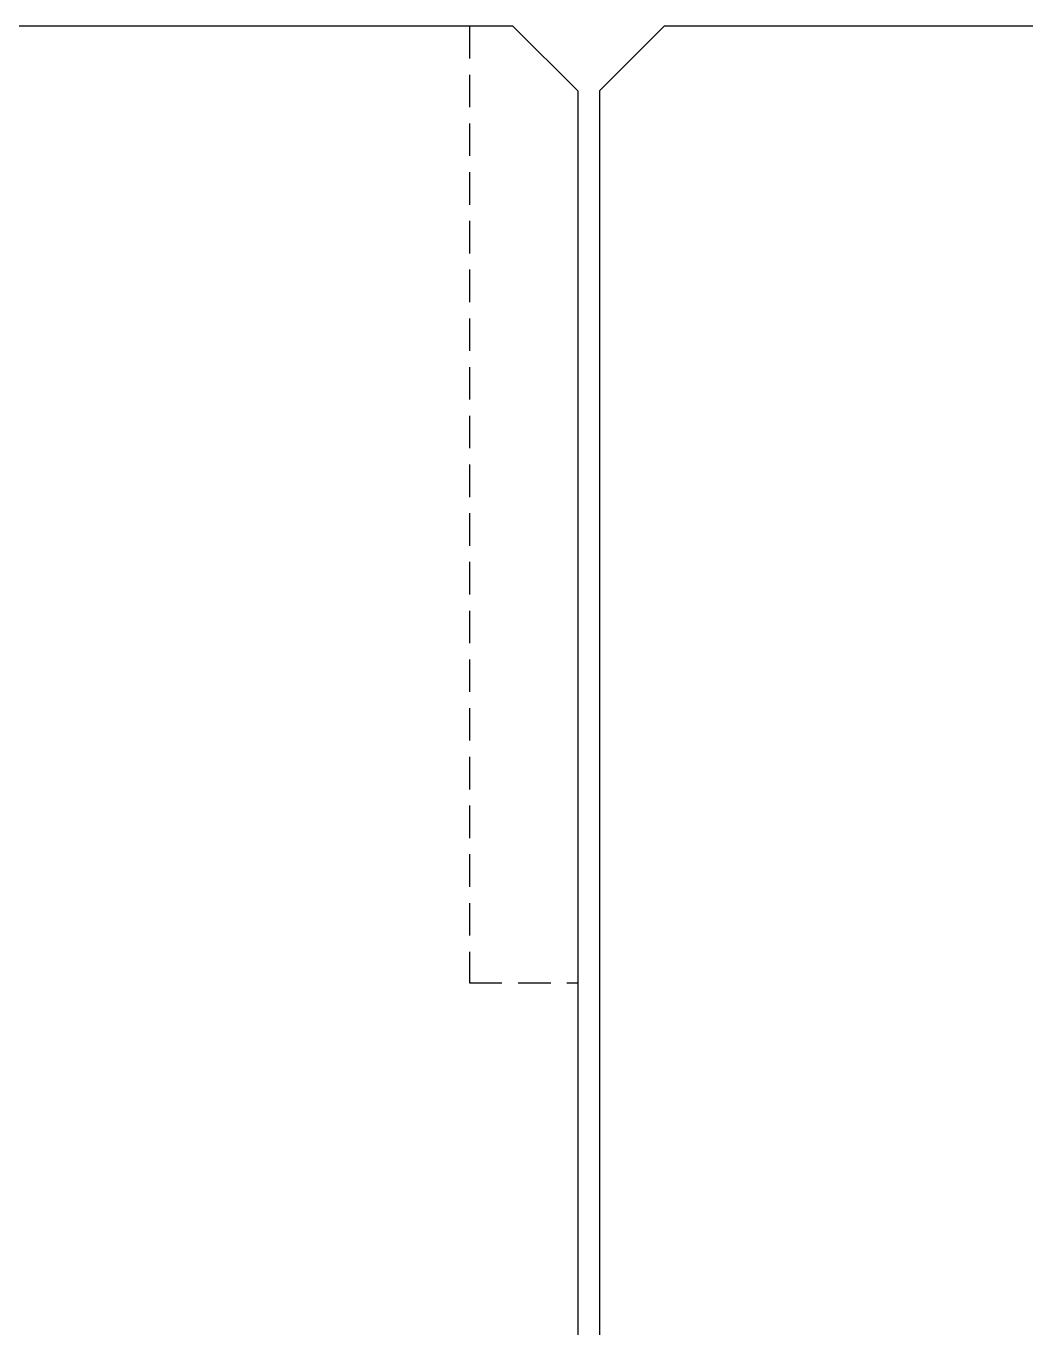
# Model space of a CAD drawing. Header units: millimetres. Extents: x 23075 to 24509, y -21593 to -20579.
# Drawn here: x 23363.7 to 23409.9, y -20727 to -20666.9 of the extents above; entities that cross this region are included whole.
import ezdxf

# ---------------------------------------------------------------- set-up
doc = ezdxf.new("R2010")
doc.units = ezdxf.units.MM
doc.header["$LTSCALE"] = 8
doc.linetypes.add('HIDDEN', pattern=[0.375, 0.25, -0.125])

msp = doc.modelspace()

# ---------------------------------------------------------------- linework, layer by layer
at = {"linetype": 'Continuous'}
for p, q in [((23386.215, -20666.885), (23282.215, -20666.885)), ((23389.215, -20669.885), (23386.215, -20666.885)), ((23390.215, -20669.885), (23393.215, -20666.885)), ((23477.215, -20666.885), (23393.215, -20666.885)), ((23389.215, -20669.885), (23389.215, -20736.885)), ((23390.215, -20669.885), (23390.215, -20736.885))]:
    msp.add_line(p, q, dxfattribs=at)
at = {"color": 8, "linetype": 'HIDDEN', "ltscale": 0.75}
for p, q in [((23384.215, -20666.885), (23384.215, -20711.065)), ((23384.215, -20711.065), (23389.215, -20711.065))]:
    msp.add_line(p, q, dxfattribs=at)

doc.saveas('drawing.dxf')
